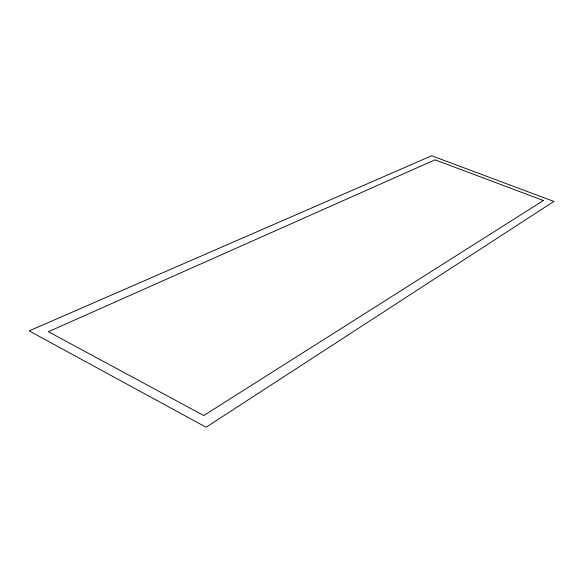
<?xml version="1.0" encoding="UTF-8"?>
<svg xmlns="http://www.w3.org/2000/svg" width="583" height="583" viewBox="0 0 583 583"><rect width="100%" height="100%" fill="white"/><g stroke="black" fill="none" stroke-linecap="round" stroke-linejoin="round"><path stroke-width="0.87" d="M553.85 201.426L206.076 427.237L29.15 330.896L431.69 155.763L553.85 201.426M543.436 200.501L203.737 415.533L48.389 331.72L435.013 159.829L543.436 200.501"/></g></svg>
